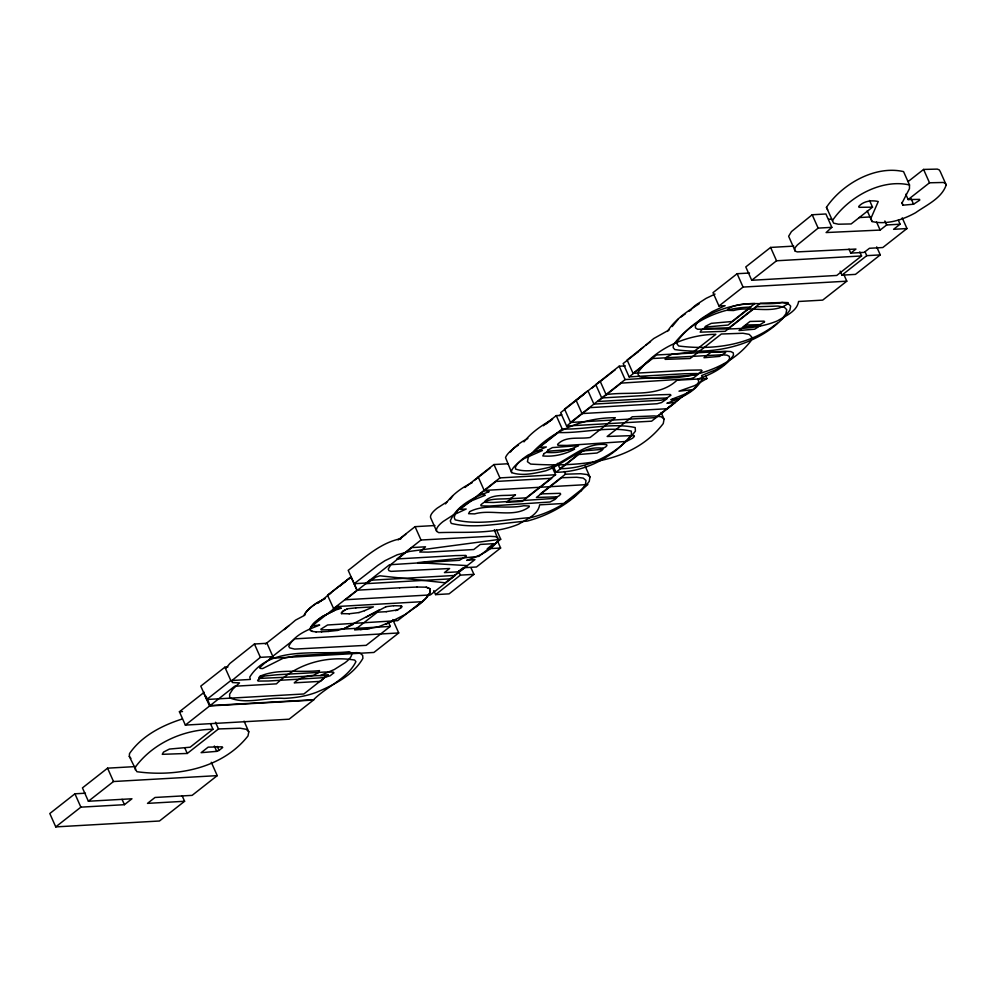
<?xml version="1.0" encoding="UTF-8"?>
<svg xmlns="http://www.w3.org/2000/svg" width="996" height="996" viewBox="0 0 996 996"><rect width="100%" height="100%" fill="white"/><g stroke="black" fill="none" stroke-linecap="round" stroke-linejoin="round"><path stroke-width="1.49" d="M869.545 200.482L872.521 207.156L851.157 223.938L838.383 224.212L833.615 223.154L826.431 207.342C842.068 184.061 875.098 165.062 903.559 171.611L909.51 184.97L909.448 188.68L902.027 203.022L902.999 205.188L913.556 204.217L919.694 200.171L919.607 199.374L908.153 199.574L905.775 194.232M244.045 721.129L248.801 731.811L248.004 735.944C222.208 768.788 176.031 777.079 136.85 771.701L129.306 756.425L129.517 753.574C141.557 736.019 161.912 725.499 181.795 719.137M135.257 769.784L135.468 766.932C153.06 743.103 183.563 729.533 212.97 729.259L210.592 723.918M585.187 466.253L589.943 476.935L589.259 481.354C574.132 501.262 551.124 514.808 527.083 521.12C502.208 522.788 475.353 529.287 451.225 523.386L450.279 520.871C456.828 505.445 474.121 497.016 489.235 491.7L484.131 490.306L478.18 476.947L493.966 464.547L507.885 463.763M908.14 181.558L923.578 169.432L937.298 169.108L939.228 169.88L940.249 171.549L946.2 184.907C941.805 198.329 926.454 205.002 915.585 212.733C902.588 219.929 886.838 224.959 872.023 221.535L867.255 210.853M664.071 419.154L663.261 423.561C632.273 464.061 577.307 466.838 530.669 464.086L527.432 461.696L528.266 457.313C549.182 431.828 582.436 417.449 615.291 417.722L590.167 437.456C579.585 439.385 565.765 435.551 557.611 444.353L557.984 445.324L567.01 445.424L626.272 441.452L632.585 438.215L634.365 436.472L634.191 435.538L607.149 436.485L632.273 416.764L654.173 415.93L661.257 416.764L664.071 419.154L661.095 412.481M832.37 220.689C848.007 197.407 881.049 178.421 909.51 184.97M225.98 668.192L229.889 663.473L254.428 644.001L266.99 643.279L272.331 655.306M667.457 331.419C674.989 319.479 687.365 311.312 699.105 303.855M672.176 326.564L678.276 319.106M727.416 362.171L729.57 358.734L729.309 356.344L726.881 355.124L721.639 354.8L652.517 358.523L629.123 376.886L623.172 363.54L638.386 351.6M580.768 491.153L585.337 484.903L586.022 480.483L583.258 478.105L576.696 477.271L561.532 477.731L536.408 497.465L556.266 496.855L556.739 497.714L555.096 499.407L550.016 501.996L489.534 506.043L481.18 505.906L480.769 505.009C488.613 496.842 501.523 499.942 511.558 498.311L506.491 502.295L522.253 501.399L551.672 478.292L495.996 481.454L480.209 493.854L485.313 495.249L471.631 500.751L460.003 508.134M445.498 503.901C452.271 494.651 461.845 487.455 472.241 482.662M450.229 499.27L452.67 495.996M458.621 509.354L455.371 513.712L454.201 517.31L455.147 519.837C479.275 525.739 506.13 519.227 531.017 517.571C547.339 513.587 562.503 505.669 575.8 495.46M781.549 319.492L785.931 313.79L786.74 309.656L784.226 307.154L778.013 306.058L756.412 306.793L725.213 331.307L700.163 332.166L701.483 329.913L707.359 326.9L728.051 325.057L750.909 307.104C721.49 307.378 690.987 320.949 673.396 344.778L673.184 347.629L674.778 349.546C716.024 355.659 763.397 344.902 789.853 310.242L790.662 306.108L788.147 303.606L781.935 302.498L760.334 303.245L729.134 327.759L704.085 328.618L705.405 326.364L711.281 323.351L731.973 321.509L754.831 303.556C725.412 303.83 694.909 317.4 677.317 341.23L677.118 344.081L678.699 345.998C712.352 350.306 750.162 345.587 777.254 323.152M523.958 441.888C531.515 432.264 542.011 425.23 552.568 419.241M284.383 629.621L295.551 620.122L304.739 615.254M636.593 352.771L653.712 338.553L669.163 329.913M400.33 608.207L401.674 606.788M416.34 606.614L425.902 598.247L430.135 592.383L429.936 588.785L426.188 587.179M848.99 249.125L850.771 253.133L855.962 249.05L797.323 251.901L795.256 251.179L788.633 236.276L791.447 231.595L812.188 214.763L825.908 213.978L831.847 227.337L826.095 232.554L880.14 230.076L886.639 224.971L900.098 224.2L898.305 220.191M227.885 667.021L224.884 667.196L200.781 686.132L206.732 699.491L303.855 693.975L328.381 674.715L320.451 675.462L334.357 669.499L345.077 662.726A25.249 7.806 -24 0 0 351.376 652.878L349.173 651.708C317.998 655.455 269.791 644.898 249.772 677.056L250.332 679.446L230.835 680.554L206.732 699.491M265.409 644.051L289.052 625.488M543.368 425.753L556.266 415.618L560.835 415.357M625.326 365.868L619.163 366.217L595.77 384.593L601.721 397.952L655.729 394.877L670.159 394.478L670.955 395.213L665.465 399.023L661.008 400.193L593.902 404.09L587.951 390.731L564.558 409.107L570.509 422.453L655.53 417.635L679.334 398.935L670.831 399.72C680.492 395.275 695.183 392.511 698.818 381.281L697.636 379.127C711.256 374.421 725.275 367.449 733.492 355.186L733.243 352.796L730.815 351.576L725.561 351.252L656.439 354.974L633.045 373.338L627.106 359.992L643.478 347.131M645.819 345.288L650.5 341.616M85.444 793.202L74.924 793.8L49.8 813.533L55.751 826.892L159.472 821.003L184.596 801.27L182.218 795.928M135.431 766.584L107.568 768.165L82.444 787.898L88.383 801.245L131.958 798.78L124.438 804.681L80.863 807.158L55.751 826.892M206.023 696.241L210.181 705.591L313.914 699.702L289.089 719.199L185.356 725.088L179.417 711.742L204.242 692.245M327.696 595.272L351.152 576.858M398.188 539.907L415.058 526.66L434.928 525.527M464.945 487.492L478.205 477.072M749.515 273.016L737.127 273.713L713.012 292.65L718.963 306.009L725.125 305.66L712.065 311.698L702.143 318.098A25.871 7.993 -24 0 0 695.631 328.008L697.648 329.278C724.117 328.294 752.528 331.295 777.465 320.861C785.197 316.068 797.012 311.574 798.58 301.489L822.684 300.12L846.799 281.183L843.824 274.51M793.787 246.112L770.605 247.431L745.78 266.928L751.719 280.274L836.74 275.456L861.565 255.96L859.785 251.951M317.923 603.277L330.772 593.18M339.424 586.383L346.521 580.817M348.886 578.962L351.252 577.107M399.77 538.998L405.845 534.23M474.258 480.495L490.044 468.095M546.48 423.773L552.344 419.167M584.03 394.279L560.636 412.655L566.587 426.014L651.608 421.184L675.413 402.484L666.909 403.268C680.243 398.201 696.914 391.602 702.74 377.721L701.57 375.579L715.651 369.79L726.532 362.992M591.848 388.141L596.529 384.468M598.87 382.626L615.242 369.765M260.367 657.348L232.865 679.782L231.931 681.55L232.454 682.571L239.513 682.883L232.902 689.045L229.64 694.137L229.703 697.86C246.535 704.77 266.48 697.026 284.196 698.395C295.277 697.872 306.345 696.216 316.716 692.195C334.146 684.787 353.132 675.3 362.905 658.356L362.669 655.393L360.527 653.563L357.066 652.629L297.294 655.53L282.951 658.356L262.645 668.577L260.23 668.403L259.595 667.768L264.214 663.485L272.929 656.638L260.367 657.348L254.428 644.001M88.383 801.245L113.507 781.524L217.24 775.635L211.289 762.276M185.356 725.088L234.67 686.232L276.44 683.854C297.069 663.697 326.514 655.468 354.638 660.049L355.921 661.668C347.517 678.861 326.178 686.63 313.267 700.076L209.546 705.952L203.595 692.606M497.913 537.815L495.386 536.62L489.87 536.309L421.009 540.019L396.906 558.943L455.782 555.606L465.941 555.419L466.365 556.142L459.442 560.312L389.498 564.757L365.395 583.693L450.416 578.863L474.943 559.603L466.688 560.375C478.366 556.191 491.227 550.95 498.224 540.156L494.34 529.797M552.021 466.726L555.594 474.743L499.917 477.906L460.04 509.367L466.203 509.018L453.143 515.057L443.22 521.443A25.871 7.993 -24 0 0 436.709 531.366L438.726 532.636C465.194 531.652 493.605 534.653 518.543 524.22C526.274 519.426 538.089 514.932 539.658 504.848L563.761 503.478L587.877 484.542L484.143 490.43M559.939 468.718C588.873 468.581 617.707 453.653 635.411 431.168L635.211 427.558C611.669 422.404 586.246 429.861 562.217 428.977L538.761 447.391L546.343 446.967L528.266 454.923A32.382 10.01 -24 0 0 515.405 467.398L515.567 469.066C526.286 472.776 538.799 469.751 549.605 467.261C568.928 460.526 584.826 441.626 606.664 444.689L606.95 445.573L605.605 446.992L600.862 449.482L582.56 450.951L559.939 468.718L557.561 463.377M570.509 422.453L625.115 379.576L694.797 375.081L697.922 374.023L702.068 370.761L701.271 369.977L688.473 370.201L633.045 373.338M718.963 306.009L743.066 287.072L846.799 281.183M751.719 280.274L776.544 260.778L861.565 255.96M831.847 227.337L818.139 228.109L797.398 244.941L795.294 247.481L794.584 249.623L795.256 251.179M566.587 426.014L589.981 407.638L657.086 403.741L661.531 402.571L667.034 398.761L666.224 398.026L651.807 398.437L597.799 401.5L621.193 383.124L690.875 378.629L693.988 377.571L698.146 374.309L697.337 373.525L684.538 373.749L629.123 376.886M212.97 729.259L190.124 747.212L169.432 749.067L163.543 752.067L162.236 754.321L187.273 753.462L218.485 728.948L240.073 728.213L246.298 729.309L248.801 731.811M377.434 612.191L354.663 629.933L369.79 628.713M553.639 466.925L556.017 472.266L578.626 454.5L596.94 453.031L601.684 450.541L603.028 449.121L602.742 448.237C580.905 445.175 564.993 464.074 545.684 470.809C534.877 473.299 522.365 476.325 511.645 472.614L505.532 457.587A32.382 10.01 -24 0 1 518.393 445.125M555.594 474.743L526.174 497.851L510.413 498.747L515.48 494.763C505.458 496.394 492.534 493.294 484.691 501.461L485.102 502.358L493.456 502.482L553.938 498.448L559.03 495.859L560.661 494.165L560.188 493.306L540.33 493.916L565.454 474.183L580.631 473.723L587.179 474.557L589.943 476.935M908.153 199.574L929.517 182.791L943.249 182.467L945.179 183.239L946.2 184.907M900.098 224.2L893.586 229.304L906.983 228.545L902.227 217.863M500.714 539.222L478.914 556.353L417.635 562.64L467.124 565.604L445.237 582.797L379.912 575.8L375.579 577.219L367.736 582.934L354.153 583.706L377.833 565.392L384.991 560.673L397.217 554.784L409.667 551.398L500.714 539.222L496.556 529.872M390.295 626.409L366.179 645.346L294.617 649.106L289.662 647.848L288.765 646.317C294.368 634.713 308.299 629.522 319.679 625.077L312.196 625.799L336.723 606.539L421.744 601.709L397.628 620.645L327.547 624.99L320.874 629.173L321.222 629.92L332.44 629.696L390.295 626.409L388.502 622.4M840.151 271.149L841.931 275.157L866.757 255.661L880.277 254.889L876.704 246.884M433.795 590.616L435.588 594.624L460.401 575.128L473.922 574.356L470.946 567.683M906.983 228.545L882.817 247.531L869.421 248.29L864.229 252.374L850.771 253.133M500.627 548.012L476.462 566.998L463.078 567.757L457.886 571.841L444.428 572.6L449.619 568.517L390.98 571.368L388.913 570.646L388.241 569.09L391.042 564.408L411.796 547.576L425.504 546.804L419.752 552.021L428.292 552.12L473.785 549.543L480.296 544.426L493.742 543.667L487.243 548.771L500.627 548.012L497.664 541.338M398.724 632.958L373.898 652.455L270.165 658.344L294.99 638.847L398.724 632.958L392.773 619.599M217.24 775.635L192.116 795.368L155.015 797.472L147.495 803.374L184.596 801.27M880.277 254.889L855.452 274.386L841.931 275.157M473.922 574.356L449.096 593.853L435.588 594.624M680.953 317.039L685.422 313.777M406.069 613.934C414.61 607.535 424.881 601.945 430.297 592.396L430.098 588.798L426.35 587.192L416.789 587.03M345.114 609.739L341.354 612.777L341.603 613.636M219.033 750.436L222.681 747.523L222.233 746.826L208.152 747.149L201.117 752.677L216.73 751.358L219.033 750.436L217.253 746.44M706.936 378.517L694.623 385.626L678.998 391.191L691.137 389.81L667.034 408.746L582.013 413.564L576.062 400.218L600.177 381.281L606.116 394.628C629.572 391.117 657.933 398.151 677.019 380.223L706.936 378.517L705.753 375.853M688.771 311.337L691.336 309.768M447.204 501.698L437.281 508.097A25.871 7.993 -24 0 0 430.758 518.007L436.709 531.366M406.231 613.947L385.925 624.293M527.855 438.477L522.327 441.577A32.382 10.01 -24 0 0 510.475 452.035M322.741 599.704L317.214 602.804A32.382 10.01 -24 0 0 304.353 615.267M366.304 617.097L385.913 606.751M379.762 609.714L344.33 628.476M353.119 624.442L344.492 628.488L337.246 630.418M395.81 619.885L377.696 627.082M325.157 598.646L317.052 602.792A32.382 10.01 -24 0 0 304.191 615.254M334.706 610.411L323.152 616.163A32.382 10.01 -24 0 0 310.291 628.625L310.453 630.306L312.408 631.389M559.167 415.581L561.719 414.473M364.499 610.66L373.413 606.85L355.771 607.834M715.028 294.094L706.127 298.352L696.204 304.739A25.871 7.993 -24 0 0 691.759 308.81M347.33 608.83L342.711 611.22L341.441 613.623L349.31 613.785M395.586 610.697L400.492 608.22L401.836 606.801L401.388 605.917M398.089 609.801L386.187 611.669M358.921 612.54L364.661 610.673M401.189 538.612C380.323 542.559 364.499 557.972 348.202 570.347L357.103 590.205L333.486 608.618L341.055 608.183M377.858 627.094L360.365 629.609M385.751 606.738L393.794 605.692M349.148 613.773L359.083 612.552M347.168 608.817L355.933 607.846M328.518 631.414L337.407 630.431M872.521 207.156L859.038 207.33L858.701 206.483C863.408 201.08 871.674 199.91 878.26 201.528L870.902 218.385L872.023 221.535M828.697 219.307L831.735 219.132M859.025 217.576L871.151 216.891M556.017 472.266C584.951 472.129 613.785 457.201 631.489 434.717L631.29 431.106C607.747 425.952 582.324 433.409 558.295 432.525L534.84 450.939L542.409 450.516L524.344 458.484A32.382 10.01 -24 0 0 511.483 470.946L511.645 472.614M399.77 587.789L356.942 590.192L350.99 576.846L327.535 595.259L333.648 608.631L341.23 608.195L334.544 610.399L322.99 616.151A32.382 10.01 -24 0 0 310.13 628.613L310.291 630.294L312.246 631.377L316.155 631.9M377.272 612.179L386.348 611.681M321.534 631.813L328.68 631.427M179.417 711.742L182.505 711.555M399.608 587.777L416.951 587.042M315.993 631.887L321.696 631.825M393.632 605.68L401.55 605.929M129.306 756.425L130.899 758.342M826.431 207.342L827.664 209.795M923.578 169.432L929.517 182.791M911.178 198.876L913.556 204.217M901.803 202.512L902.999 205.188M884.859 220.963L886.639 224.971M876.567 222.058L880.14 230.076M864.976 251.652L866.757 255.661M812.188 214.763L818.139 228.109M770.605 247.431L776.544 260.778M737.127 273.713L743.066 287.072M619.163 366.217L625.115 379.576M556.266 415.618L562.217 428.977M564.271 471.506L565.454 474.183M493.966 464.547L499.917 477.906M458.621 571.119L460.401 575.128M415.058 526.66L421.009 540.019M224.884 667.196L230.835 680.554M215.51 722.274L218.485 728.948M214.352 746.016L216.73 751.358M184.895 748.12L187.273 753.462M122.06 799.34L124.438 804.681M107.568 768.165L113.507 781.524M74.924 793.8L80.863 807.158M638.336 371.981L638.125 374.832L639.718 376.749C678.899 382.128 725.076 373.836 750.872 341.005L751.681 336.872L749.166 334.357L742.954 333.262L721.353 334.009L690.141 358.51L665.104 359.369L666.424 357.116L672.3 354.115L692.992 352.26L715.85 334.32C686.431 334.581 655.928 348.152 638.336 371.981M325.493 676.371L320.65 681.351L294.243 682.845C302.112 675.002 313.889 675.736 324.123 675.599L325.493 676.371M725.549 352.584L719.61 356.406L703.985 357.726L711.032 352.198L725.1 351.874L725.549 352.584M760.608 325.368L754.669 329.203L739.044 330.523L746.091 324.995L760.16 324.671L760.608 325.368M764.53 321.82L758.591 325.655L742.966 326.974L750.013 321.447L764.094 321.123L764.53 321.82M333.71 672.91L330.137 675.786L323.625 677.666L268.509 680.978L258.051 681.077L257.603 680.268L261.836 676.994L264.849 675.973L277.149 674.753L324.82 672.039L333.336 672.101L333.71 672.91M260.28 676.097L258.798 677.616L259.097 678.425L303.232 676.446L313.205 675.375L318.197 672.86L319.517 670.607C300.145 672.835 278.382 668.416 260.28 676.097M469.676 511.645L468.568 513.699L474.669 513.886C491.675 508.894 514.459 518.43 529.274 506.79L529.187 505.98L523.659 505.756C506.267 509.379 485.886 503.378 469.676 511.645M544.065 453.554L542.795 455.944C553.851 456.94 564.856 454.4 574.605 449.159L548.522 451.138L544.065 453.554M547.987 450.005L546.717 452.396C557.772 453.392 568.778 450.852 578.539 445.61L552.444 447.59L547.987 450.005M728.599 308.287L727.491 310.354L733.591 310.528C750.611 305.535 773.382 315.072 788.21 303.431L788.11 302.622L782.582 302.398C765.189 306.033 744.809 300.02 728.599 308.287M370.201 580.245L345.375 599.741L430.397 594.923L455.222 575.427L370.201 580.245"/></g></svg>
